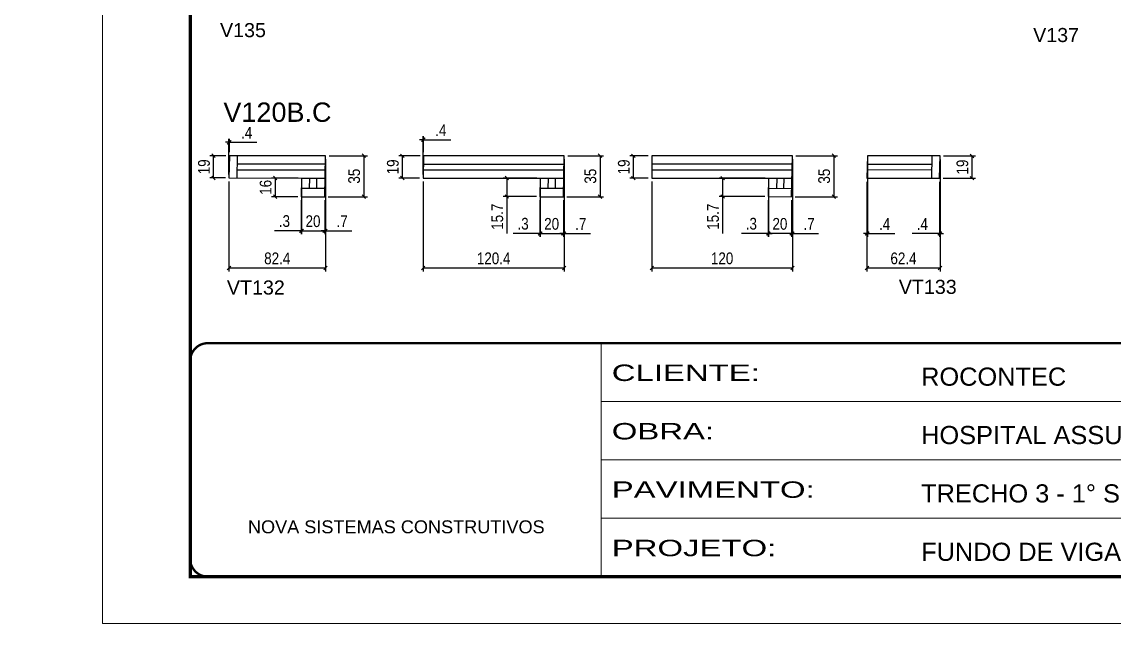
# Model space of a CAD drawing. Extents: x 2815 to 9069, y 548 to 5044.
# Drawn here: x 7515 to 8447, y 2827 to 3358 of the extents above; entities that cross this region are included whole.
import ezdxf

# ---------------------------------------------------------------- set-up
doc = ezdxf.new("R2010")
doc.units = 0
doc.linetypes.add('CONTINUO', pattern=[0])
doc.linetypes.add('DASHED', pattern=[0.75, 0.5, -0.25])
for name, color, linetype in [('5', 5, 'Continuous'), ('Cotas', 1, 'Continuous'), ('NOMENCLATURA', 7, 'Continuous'), ('Painéis', 200, 'Continuous'), ('SARR_2.2x7', 40, 'Continuous')]:
    doc.layers.add(name, color=color, linetype=linetype)
for name, color, linetype, lineweight in [('Escoras', 2, 'Continuous', 25), ('Folhas', 255, 'Continuous', 9), ('SARRAFO DE PRESSAO', 251, 'DASHED', 9)]:
    doc.layers.add(name, color=color, linetype=linetype, lineweight=lineweight)
doc.styles.add('ARIAL', font='arial.ttf')
doc.styles.add('COTA TECNICA-50', font='techl___.ttf', dxfattribs={"height": 10})
doc.styles.get("Standard").update_dxf_attribs({"font": 'arial.ttf'})
doc.styles.add('Tecnologia', font='')
doc.styles.get('Tecnologia').set_extended_font_data('Forgotten Futurist')
doc.dimstyles.new('COTA PAINEL-50', dxfattribs={"dimtxt": 10, "dimasz": 3, "dimexe": 3, "dimexo": 3, "dimgap": 3, "dimtad": 1, "dimdec": 1, "dimzin": 12, "dimdsep": 46, "dimtxsty": 'COTA TECNICA-50', "dimblk1": 'OBLIQUE', "dimblk2": 'OBLIQUE', "dimsah": 1, "dimcen": 0.9, "dimclrd": 4, "dimclre": 4, "dimclrt": 240, "dimadec": 1, "dimazin": 3, "dimtfac": 1, "dimtdec": 1, "dimtmove": 0, "dimatfit": 3, "dimfxl": 1, "dimtolj": 1, "dimtzin": 12, "dimarcsym": 0})

# ---------------------------------------------------------------- blocks, each defined once
blk = doc.blocks.new('9999999999')
at = {"color": 30, "linetype": 'CONTINUO'}
for p, q in [((98564.56, 34230.21), (98564.56, 34429.45)), ((98564.56, 34379.64), (99583.98, 34379.64)), ((98564.56, 34329.83), (99487.98, 34329.83)), ((98564.56, 34280.02), (99487.98, 34280.02))]:
    blk.add_line(p, q, dxfattribs=at)
at = {"color": 30, "linetype": 'CONTINUO', "const_width": 2}
blk.add_lwpolyline([(99583.98, 34230.21), (99583.98, 34414.45, 0.414214), (99568.98, 34429.45), (98228.98, 34429.45, 0.414214), (98213.98, 34414.45), (98213.98, 34245.21, 0.414214), (98228.98, 34230.21), (99583.98, 34230.21)], format="xyb", dxfattribs=at)
at = {"layer": 'Folhas'}
blk.add_lwpolyline([(98138.98, 34190.21), (99623.98, 34190.21), (99623.98, 35240.21), (98138.98, 35240.21)], close=True, dxfattribs=at)
at = {"layer": 'Folhas', "color": 30, "const_width": 3}
blk.add_lwpolyline([(98213.98, 34230.21), (99583.98, 34230.21), (99583.98, 35200.21), (98213.98, 35200.21)], close=True, dxfattribs=at)
at = {"color": 7, "linetype": 'Continuous', "ltscale": 5, "style": 'ARIAL'}
for s, height, p in [('ROCONTEC', 15.483, (98837.68, 34393.13)), ('HOSPITAL ASSUNÇÃO', 15.4829, (98837.68, 34343.32)), ('TRECHO 3 - 1° SUBSOLO', 15.4829, (98837.68, 34293.51)), ('NOVA SISTEMAS CONSTRUTIVOS', 11.0592, (98263.19, 34267.21)), ('FUNDO DE VIGA', 15.4829, (98837.68, 34243.7))]:
    blk.add_text(s, height=height, dxfattribs=at).set_placement(p)
at = {"layer": 'Folhas', "color": 7, "style": 'Tecnologia', "width": 1.5}
for s, p in [('CLIENTE:', (98573.65, 34397.17)), ('OBRA:', (98573.65, 34347.31)), ('PAVIMENTO:', (98573.65, 34297.5)), ('PROJETO:', (98573.65, 34247.69))]:
    blk.add_text(s, height=14, dxfattribs=at).set_placement(p)
blk = doc.blocks.new('_Oblique')
at = {"color": 0, "linetype": 'ByBlock', "lineweight": -2}
blk.add_line((-0.5, -0.5), (0.5, 0.5), dxfattribs=at)
blk = doc.blocks.new('*D388')
at = {"layer": 'Cotas', "color": 4, "linetype": 'ByBlock', "lineweight": -2, "transparency": 16777216}
for p, q in [((7689.38, 3244.12), (7675.8, 3244.12)), ((7678.8, 3225.11), (7678.8, 3244.12)), ((7689.01, 3225.11), (7675.8, 3225.11))]:
    blk.add_line(p, q, dxfattribs=at)
at = {"layer": 'Defpoints', "color": 0, "linetype": 'ByBlock', "transparency": 16777216}
for p in [(7678.8, 3244.12), (7692.38, 3244.12), (7692.01, 3225.11)]:
    blk.add_point(p, dxfattribs=at)
at = {"layer": 'Cotas', "color": 4, "linetype": 'ByBlock', "lineweight": -2, "transparency": 16777216, "xscale": 3, "yscale": 3, "zscale": 3}
for p, rotation in [((7678.8, 3244.12), 90), ((7678.8, 3225.11), 270)]:
    blk.add_blockref('_Oblique', p, dxfattribs=dict(at, rotation=rotation))
at = {"layer": 'Cotas', "color": 240, "linetype": 'ByBlock', "transparency": 16777216, "insert": (7670.71, 3234.62), "char_height": 10, "attachment_point": 5, "rotation": 90, "style": 'COTA TECNICA-50'}
blk.add_mtext('\\A1;19', dxfattribs=at)
blk = doc.blocks.new('*D389')
at = {"layer": 'Cotas', "color": 4, "linetype": 'ByBlock', "lineweight": -2, "transparency": 16777216}
for p, q in [((7777.4, 3244.12), (7810.1, 3244.12)), ((7807.1, 3244.12), (7807.1, 3209.12)), ((7776.73, 3209.12), (7810.1, 3209.12))]:
    blk.add_line(p, q, dxfattribs=at)
at = {"layer": 'Defpoints', "color": 0, "linetype": 'ByBlock', "transparency": 16777216}
for p in [(7774.4, 3244.12), (7773.73, 3209.12), (7807.1, 3209.12)]:
    blk.add_point(p, dxfattribs=at)
at = {"layer": 'Cotas', "color": 4, "linetype": 'ByBlock', "lineweight": -2, "transparency": 16777216, "xscale": 3, "yscale": 3, "zscale": 3}
for p, rotation in [((7807.1, 3244.12), 90), ((7807.1, 3209.12), 270)]:
    blk.add_blockref('_Oblique', p, dxfattribs=dict(at, rotation=rotation))
at = {"layer": 'Cotas', "color": 240, "linetype": 'ByBlock', "transparency": 16777216, "insert": (7798.88, 3226.62), "char_height": 10, "attachment_point": 5, "rotation": 90, "style": 'COTA TECNICA-50'}
blk.add_mtext('\\A1;35', dxfattribs=at)
blk = doc.blocks.new('*D122')
at = {"layer": 'Cotas', "color": 4, "linetype": 'ByBlock', "lineweight": -2, "transparency": 16777216}
for p, q in [((7774.4, 3241.12), (7774.4, 3145.35)), ((7692.01, 3222.11), (7692.01, 3145.35)), ((7692.01, 3148.35), (7774.4, 3148.35))]:
    blk.add_line(p, q, dxfattribs=at)
at = {"layer": 'Defpoints', "color": 0, "linetype": 'ByBlock', "transparency": 16777216}
for p in [(7774.4, 3244.12), (7692.01, 3225.11), (7774.4, 3148.35)]:
    blk.add_point(p, dxfattribs=at)
at = {"layer": 'Cotas', "color": 4, "linetype": 'ByBlock', "lineweight": -2, "transparency": 16777216, "xscale": 3, "yscale": 3, "zscale": 3, "rotation": 180}
blk.add_blockref('_Oblique', (7692.01, 3148.35), dxfattribs=at)
at = {"layer": 'Cotas', "color": 4, "linetype": 'ByBlock', "lineweight": -2, "transparency": 16777216, "xscale": 3, "yscale": 3, "zscale": 3}
blk.add_blockref('_Oblique', (7774.4, 3148.35), dxfattribs=at)
at = {"layer": 'Cotas', "color": 240, "linetype": 'ByBlock', "transparency": 16777216, "insert": (7733.21, 3156.44), "char_height": 10, "attachment_point": 5, "style": 'COTA TECNICA-50'}
blk.add_mtext('\\A1;82.4', dxfattribs=at)
blk = doc.blocks.new('*D390')
at = {"layer": 'Cotas', "color": 4, "linetype": 'ByBlock', "lineweight": -2, "transparency": 16777216}
for p, q in [((7751.03, 3225.07), (7728.43, 3225.07)), ((7731.43, 3225.07), (7731.43, 3209.12)), ((7750.72, 3209.12), (7728.43, 3209.12))]:
    blk.add_line(p, q, dxfattribs=at)
at = {"layer": 'Defpoints', "color": 0, "linetype": 'ByBlock', "transparency": 16777216}
for p in [(7754.03, 3225.07), (7731.43, 3209.12), (7753.72, 3209.12)]:
    blk.add_point(p, dxfattribs=at)
at = {"layer": 'Cotas', "color": 4, "linetype": 'ByBlock', "lineweight": -2, "transparency": 16777216, "xscale": 3, "yscale": 3, "zscale": 3}
for p, rotation in [((7731.43, 3225.07), 90), ((7731.43, 3209.12), 270)]:
    blk.add_blockref('_Oblique', p, dxfattribs=dict(at, rotation=rotation))
at = {"layer": 'Cotas', "color": 240, "linetype": 'ByBlock', "transparency": 16777216, "insert": (7723.33, 3217.1), "char_height": 10, "attachment_point": 5, "rotation": 90, "style": 'COTA TECNICA-50'}
blk.add_mtext('\\A1;16', dxfattribs=at)
blk = doc.blocks.new('*D391')
at = {"layer": 'Cotas', "color": 4, "linetype": 'ByBlock', "lineweight": -2, "transparency": 16777216}
for p, q in [((7753.72, 3206.12), (7753.72, 3177.06)), ((7773.73, 3206.12), (7773.73, 3177.06)), ((7753.72, 3180.06), (7773.73, 3180.06))]:
    blk.add_line(p, q, dxfattribs=at)
at = {"layer": 'Defpoints', "color": 0, "linetype": 'ByBlock', "transparency": 16777216}
for p in [(7753.72, 3209.12), (7773.73, 3209.12), (7773.73, 3180.06)]:
    blk.add_point(p, dxfattribs=at)
at = {"layer": 'Cotas', "color": 4, "linetype": 'ByBlock', "lineweight": -2, "transparency": 16777216, "xscale": 3, "yscale": 3, "zscale": 3, "rotation": 180}
blk.add_blockref('_Oblique', (7753.72, 3180.06), dxfattribs=at)
at = {"layer": 'Cotas', "color": 4, "linetype": 'ByBlock', "lineweight": -2, "transparency": 16777216, "xscale": 3, "yscale": 3, "zscale": 3}
blk.add_blockref('_Oblique', (7773.73, 3180.06), dxfattribs=at)
at = {"layer": 'Cotas', "color": 240, "linetype": 'ByBlock', "transparency": 16777216, "insert": (7763.73, 3188.16), "char_height": 10, "attachment_point": 5, "style": 'COTA TECNICA-50'}
blk.add_mtext('\\A1;20', dxfattribs=at)
blk = doc.blocks.new('*D123')
at = {"layer": 'Cotas', "color": 4, "linetype": 'ByBlock', "lineweight": -2, "transparency": 16777216}
for p, q in [((7774.4, 3241.12), (7774.4, 3177.06)), ((7773.73, 3206.12), (7773.73, 3177.06)), ((7773.73, 3180.06), (7770.73, 3180.06)), ((7773.73, 3180.06), (7774.4, 3180.06)), ((7774.4, 3180.06), (7796.75, 3180.06))]:
    blk.add_line(p, q, dxfattribs=at)
at = {"layer": 'Defpoints', "color": 0, "linetype": 'ByBlock', "transparency": 16777216}
for p in [(7774.4, 3244.12), (7773.73, 3209.12), (7774.4, 3180.06)]:
    blk.add_point(p, dxfattribs=at)
at = {"layer": 'Cotas', "color": 4, "linetype": 'ByBlock', "lineweight": -2, "transparency": 16777216, "xscale": 3, "yscale": 3, "zscale": 3}
blk.add_blockref('_Oblique', (7773.73, 3180.06), dxfattribs=at)
at = {"layer": 'Cotas', "color": 4, "linetype": 'ByBlock', "lineweight": -2, "transparency": 16777216, "xscale": 3, "yscale": 3, "zscale": 3, "rotation": 180}
blk.add_blockref('_Oblique', (7774.4, 3180.06), dxfattribs=at)
at = {"layer": 'Cotas', "color": 240, "linetype": 'ByBlock', "transparency": 16777216, "insert": (7788.58, 3188.13), "char_height": 10, "attachment_point": 5, "style": 'COTA TECNICA-50'}
blk.add_mtext('\\A1;.7', dxfattribs=at)
blk = doc.blocks.new('*D392')
at = {"layer": 'Cotas', "color": 4, "linetype": 'ByBlock', "lineweight": -2, "transparency": 16777216}
for p, q in [((7754.03, 3222.07), (7754.03, 3177.06)), ((7753.72, 3206.12), (7753.72, 3177.06)), ((7753.72, 3180.06), (7730.92, 3180.06)), ((7754.03, 3180.06), (7753.72, 3180.06)), ((7754.03, 3180.06), (7757.03, 3180.06))]:
    blk.add_line(p, q, dxfattribs=at)
at = {"layer": 'Defpoints', "color": 0, "linetype": 'ByBlock', "transparency": 16777216}
for p in [(7754.03, 3225.07), (7753.72, 3209.12), (7754.03, 3180.06)]:
    blk.add_point(p, dxfattribs=at)
at = {"layer": 'Cotas', "color": 4, "linetype": 'ByBlock', "lineweight": -2, "transparency": 16777216, "xscale": 3, "yscale": 3, "zscale": 3}
blk.add_blockref('_Oblique', (7753.72, 3180.06), dxfattribs=at)
at = {"layer": 'Cotas', "color": 4, "linetype": 'ByBlock', "lineweight": -2, "transparency": 16777216, "xscale": 3, "yscale": 3, "zscale": 3, "rotation": 180}
blk.add_blockref('_Oblique', (7754.03, 3180.06), dxfattribs=at)
at = {"layer": 'Cotas', "color": 240, "linetype": 'ByBlock', "transparency": 16777216, "insert": (7739.32, 3188.28), "char_height": 10, "attachment_point": 5, "style": 'COTA TECNICA-50'}
blk.add_mtext('\\A1;.3', dxfattribs=at)
blk = doc.blocks.new('*D124')
at = {"layer": 'Cotas', "color": 4, "linetype": 'ByBlock', "lineweight": -2, "transparency": 16777216}
for p, q in [((7692.01, 3255.58), (7689.01, 3255.58)), ((7692.01, 3228.11), (7692.01, 3258.58)), ((7692.01, 3255.58), (7692.38, 3255.58)), ((7692.38, 3247.12), (7692.38, 3258.58)), ((7692.38, 3255.58), (7715.78, 3255.58))]:
    blk.add_line(p, q, dxfattribs=at)
at = {"layer": 'Defpoints', "color": 0, "linetype": 'ByBlock', "transparency": 16777216}
for p in [(7692.38, 3255.58), (7692.38, 3244.12), (7692.01, 3225.11)]:
    blk.add_point(p, dxfattribs=at)
at = {"layer": 'Cotas', "color": 4, "linetype": 'ByBlock', "lineweight": -2, "transparency": 16777216, "xscale": 3, "yscale": 3, "zscale": 3}
blk.add_blockref('_Oblique', (7692.01, 3255.58), dxfattribs=at)
at = {"layer": 'Cotas', "color": 4, "linetype": 'ByBlock', "lineweight": -2, "transparency": 16777216, "xscale": 3, "yscale": 3, "zscale": 3, "rotation": 180}
blk.add_blockref('_Oblique', (7692.38, 3255.58), dxfattribs=at)
at = {"layer": 'Cotas', "color": 240, "linetype": 'ByBlock', "transparency": 16777216, "insert": (7707.08, 3263.65), "char_height": 10, "attachment_point": 5, "style": 'COTA TECNICA-50'}
blk.add_mtext('\\A1;.4', dxfattribs=at)
blk = doc.blocks.new('*D393')
at = {"layer": 'Cotas', "color": 4, "linetype": 'ByBlock', "lineweight": -2, "transparency": 16777216}
for p, q in [((7855.05, 3244.02), (7837, 3244.02)), ((7840, 3225.06), (7840, 3244.02)), ((7854.68, 3225.06), (7837, 3225.06))]:
    blk.add_line(p, q, dxfattribs=at)
at = {"layer": 'Defpoints', "color": 0, "linetype": 'ByBlock', "transparency": 16777216}
for p in [(7840, 3244.02), (7858.05, 3244.02), (7857.68, 3225.06)]:
    blk.add_point(p, dxfattribs=at)
at = {"layer": 'Cotas', "color": 4, "linetype": 'ByBlock', "lineweight": -2, "transparency": 16777216, "xscale": 3, "yscale": 3, "zscale": 3}
for p, rotation in [((7840, 3244.02), 90), ((7840, 3225.06), 270)]:
    blk.add_blockref('_Oblique', p, dxfattribs=dict(at, rotation=rotation))
at = {"layer": 'Cotas', "color": 240, "linetype": 'ByBlock', "transparency": 16777216, "insert": (7831.91, 3234.54), "char_height": 10, "attachment_point": 5, "rotation": 90, "style": 'COTA TECNICA-50'}
blk.add_mtext('\\A1;19', dxfattribs=at)
blk = doc.blocks.new('*D394')
at = {"layer": 'Cotas', "color": 4, "linetype": 'ByBlock', "lineweight": -2, "transparency": 16777216}
for p, q in [((7981.07, 3244.12), (8011.7, 3244.12)), ((8008.7, 3244.12), (8008.7, 3209.12)), ((7980.39, 3209.12), (8011.7, 3209.12))]:
    blk.add_line(p, q, dxfattribs=at)
at = {"layer": 'Defpoints', "color": 0, "linetype": 'ByBlock', "transparency": 16777216}
for p in [(7978.07, 3244.12), (7977.39, 3209.12), (8008.7, 3209.12)]:
    blk.add_point(p, dxfattribs=at)
at = {"layer": 'Cotas', "color": 4, "linetype": 'ByBlock', "lineweight": -2, "transparency": 16777216, "xscale": 3, "yscale": 3, "zscale": 3}
for p, rotation in [((8008.7, 3244.12), 90), ((8008.7, 3209.12), 270)]:
    blk.add_blockref('_Oblique', p, dxfattribs=dict(at, rotation=rotation))
at = {"layer": 'Cotas', "color": 240, "linetype": 'ByBlock', "transparency": 16777216, "insert": (8000.48, 3226.62), "char_height": 10, "attachment_point": 5, "rotation": 90, "style": 'COTA TECNICA-50'}
blk.add_mtext('\\A1;35', dxfattribs=at)
blk = doc.blocks.new('*D125')
at = {"layer": 'Cotas', "color": 4, "linetype": 'ByBlock', "lineweight": -2, "transparency": 16777216}
for p, q in [((7978.07, 3241.12), (7978.07, 3145.35)), ((7857.68, 3222.06), (7857.68, 3145.35)), ((7857.68, 3148.35), (7978.07, 3148.35))]:
    blk.add_line(p, q, dxfattribs=at)
at = {"layer": 'Defpoints', "color": 0, "linetype": 'ByBlock', "transparency": 16777216}
for p in [(7978.07, 3244.12), (7857.68, 3225.06), (7978.07, 3148.35)]:
    blk.add_point(p, dxfattribs=at)
at = {"layer": 'Cotas', "color": 4, "linetype": 'ByBlock', "lineweight": -2, "transparency": 16777216, "xscale": 3, "yscale": 3, "zscale": 3, "rotation": 180}
blk.add_blockref('_Oblique', (7857.68, 3148.35), dxfattribs=at)
at = {"layer": 'Cotas', "color": 4, "linetype": 'ByBlock', "lineweight": -2, "transparency": 16777216, "xscale": 3, "yscale": 3, "zscale": 3}
blk.add_blockref('_Oblique', (7978.07, 3148.35), dxfattribs=at)
at = {"layer": 'Cotas', "color": 240, "linetype": 'ByBlock', "transparency": 16777216, "insert": (7917.88, 3156.45), "char_height": 10, "attachment_point": 5, "style": 'COTA TECNICA-50'}
blk.add_mtext('\\A1;120.4', dxfattribs=at)
blk = doc.blocks.new('*D395')
at = {"layer": 'Cotas', "color": 4, "linetype": 'ByBlock', "lineweight": -2, "transparency": 16777216}
for p, q in [((7954.7, 3225), (7926.14, 3225)), ((7929.14, 3225), (7929.14, 3209.26)), ((7954.4, 3209.26), (7926.14, 3209.26)), ((7929.14, 3209.26), (7929.14, 3177.78))]:
    blk.add_line(p, q, dxfattribs=at)
at = {"layer": 'Defpoints', "color": 0, "linetype": 'ByBlock', "transparency": 16777216}
for p in [(7957.7, 3225), (7929.14, 3209.26), (7957.4, 3209.26)]:
    blk.add_point(p, dxfattribs=at)
at = {"layer": 'Cotas', "color": 4, "linetype": 'ByBlock', "lineweight": -2, "transparency": 16777216, "xscale": 3, "yscale": 3, "zscale": 3}
for p, rotation in [((7929.14, 3225), 90), ((7929.14, 3209.26), 270)]:
    blk.add_blockref('_Oblique', p, dxfattribs=dict(at, rotation=rotation))
at = {"layer": 'Cotas', "color": 240, "linetype": 'ByBlock', "transparency": 16777216, "insert": (7921.03, 3192.02), "char_height": 10, "attachment_point": 5, "rotation": 90, "style": 'COTA TECNICA-50'}
blk.add_mtext('\\A1;15.7', dxfattribs=at)
blk = doc.blocks.new('*D396')
at = {"layer": 'Cotas', "color": 4, "linetype": 'ByBlock', "lineweight": -2, "transparency": 16777216}
for p, q in [((7978.07, 3241.12), (7978.07, 3174.78)), ((7977.39, 3206.12), (7977.39, 3174.78)), ((7977.39, 3177.78), (7974.39, 3177.78)), ((7977.39, 3177.78), (7978.07, 3177.78)), ((7978.07, 3177.78), (8000.42, 3177.78))]:
    blk.add_line(p, q, dxfattribs=at)
at = {"layer": 'Defpoints', "color": 0, "linetype": 'ByBlock', "transparency": 16777216}
for p in [(7978.07, 3244.12), (7977.39, 3209.12), (7978.07, 3177.78)]:
    blk.add_point(p, dxfattribs=at)
at = {"layer": 'Cotas', "color": 4, "linetype": 'ByBlock', "lineweight": -2, "transparency": 16777216, "xscale": 3, "yscale": 3, "zscale": 3}
blk.add_blockref('_Oblique', (7977.39, 3177.78), dxfattribs=at)
at = {"layer": 'Cotas', "color": 4, "linetype": 'ByBlock', "lineweight": -2, "transparency": 16777216, "xscale": 3, "yscale": 3, "zscale": 3, "rotation": 180}
blk.add_blockref('_Oblique', (7978.07, 3177.78), dxfattribs=at)
at = {"layer": 'Cotas', "color": 240, "linetype": 'ByBlock', "transparency": 16777216, "insert": (7992.25, 3185.85), "char_height": 10, "attachment_point": 5, "style": 'COTA TECNICA-50'}
blk.add_mtext('\\A1;.7', dxfattribs=at)
blk = doc.blocks.new('*D397')
at = {"layer": 'Cotas', "color": 4, "linetype": 'ByBlock', "lineweight": -2, "transparency": 16777216}
for p, q in [((7957.39, 3206.12), (7957.39, 3174.78)), ((7977.39, 3206.12), (7977.39, 3174.78)), ((7957.39, 3177.78), (7977.39, 3177.78))]:
    blk.add_line(p, q, dxfattribs=at)
at = {"layer": 'Defpoints', "color": 0, "linetype": 'ByBlock', "transparency": 16777216}
for p in [(7957.39, 3209.12), (7977.39, 3209.12), (7977.39, 3177.78)]:
    blk.add_point(p, dxfattribs=at)
at = {"layer": 'Cotas', "color": 4, "linetype": 'ByBlock', "lineweight": -2, "transparency": 16777216, "xscale": 3, "yscale": 3, "zscale": 3, "rotation": 180}
blk.add_blockref('_Oblique', (7957.39, 3177.78), dxfattribs=at)
at = {"layer": 'Cotas', "color": 4, "linetype": 'ByBlock', "lineweight": -2, "transparency": 16777216, "xscale": 3, "yscale": 3, "zscale": 3}
blk.add_blockref('_Oblique', (7977.39, 3177.78), dxfattribs=at)
at = {"layer": 'Cotas', "color": 240, "linetype": 'ByBlock', "transparency": 16777216, "insert": (7967.39, 3185.88), "char_height": 10, "attachment_point": 5, "style": 'COTA TECNICA-50'}
blk.add_mtext('\\A1;20', dxfattribs=at)
blk = doc.blocks.new('*D398')
at = {"layer": 'Cotas', "color": 4, "linetype": 'ByBlock', "lineweight": -2, "transparency": 16777216}
for p, q in [((7957.7, 3221.99), (7957.7, 3174.78)), ((7957.39, 3206.12), (7957.39, 3174.78)), ((7957.39, 3177.78), (7934.59, 3177.78)), ((7957.7, 3177.78), (7957.39, 3177.78)), ((7957.7, 3177.78), (7960.7, 3177.78))]:
    blk.add_line(p, q, dxfattribs=at)
at = {"layer": 'Defpoints', "color": 0, "linetype": 'ByBlock', "transparency": 16777216}
for p in [(7957.7, 3224.99), (7957.39, 3209.12), (7957.39, 3177.78)]:
    blk.add_point(p, dxfattribs=at)
at = {"layer": 'Cotas', "color": 4, "linetype": 'ByBlock', "lineweight": -2, "transparency": 16777216, "xscale": 3, "yscale": 3, "zscale": 3}
blk.add_blockref('_Oblique', (7957.39, 3177.78), dxfattribs=at)
at = {"layer": 'Cotas', "color": 4, "linetype": 'ByBlock', "lineweight": -2, "transparency": 16777216, "xscale": 3, "yscale": 3, "zscale": 3, "rotation": 180}
blk.add_blockref('_Oblique', (7957.7, 3177.78), dxfattribs=at)
at = {"layer": 'Cotas', "color": 240, "linetype": 'ByBlock', "transparency": 16777216, "insert": (7942.99, 3186), "char_height": 10, "attachment_point": 5, "style": 'COTA TECNICA-50'}
blk.add_mtext('\\A1;.3', dxfattribs=at)
blk = doc.blocks.new('*D126')
at = {"layer": 'Cotas', "color": 4, "linetype": 'ByBlock', "lineweight": -2, "transparency": 16777216}
for p, q in [((7857.68, 3257.71), (7854.68, 3257.71)), ((7857.68, 3228.06), (7857.68, 3260.71)), ((7857.68, 3257.71), (7858.05, 3257.71)), ((7858.05, 3247.02), (7858.05, 3260.71)), ((7858.05, 3257.71), (7881.45, 3257.71))]:
    blk.add_line(p, q, dxfattribs=at)
at = {"layer": 'Defpoints', "color": 0, "linetype": 'ByBlock', "transparency": 16777216}
for p in [(7858.05, 3257.71), (7858.05, 3244.02), (7857.68, 3225.06)]:
    blk.add_point(p, dxfattribs=at)
at = {"layer": 'Cotas', "color": 4, "linetype": 'ByBlock', "lineweight": -2, "transparency": 16777216, "xscale": 3, "yscale": 3, "zscale": 3}
blk.add_blockref('_Oblique', (7857.68, 3257.71), dxfattribs=at)
at = {"layer": 'Cotas', "color": 4, "linetype": 'ByBlock', "lineweight": -2, "transparency": 16777216, "xscale": 3, "yscale": 3, "zscale": 3, "rotation": 180}
blk.add_blockref('_Oblique', (7858.05, 3257.71), dxfattribs=at)
at = {"layer": 'Cotas', "color": 240, "linetype": 'ByBlock', "transparency": 16777216, "insert": (7872.75, 3265.78), "char_height": 10, "attachment_point": 5, "style": 'COTA TECNICA-50'}
blk.add_mtext('\\A1;.4', dxfattribs=at)
blk = doc.blocks.new('*D399')
at = {"layer": 'Cotas', "color": 4, "linetype": 'ByBlock', "lineweight": -2, "transparency": 16777216}
for p, q in [((8049.83, 3244.02), (8034.12, 3244.02)), ((8037.12, 3224.99), (8037.12, 3244.02)), ((8049.82, 3224.99), (8034.12, 3224.99))]:
    blk.add_line(p, q, dxfattribs=at)
at = {"layer": 'Defpoints', "color": 0, "linetype": 'ByBlock', "transparency": 16777216}
for p in [(8037.12, 3244.02), (8052.83, 3244.02), (8052.82, 3224.99)]:
    blk.add_point(p, dxfattribs=at)
at = {"layer": 'Cotas', "color": 4, "linetype": 'ByBlock', "lineweight": -2, "transparency": 16777216, "xscale": 3, "yscale": 3, "zscale": 3}
for p, rotation in [((8037.12, 3244.02), 90), ((8037.12, 3224.99), 270)]:
    blk.add_blockref('_Oblique', p, dxfattribs=dict(at, rotation=rotation))
at = {"layer": 'Cotas', "color": 240, "linetype": 'ByBlock', "transparency": 16777216, "insert": (8029.03, 3234.5), "char_height": 10, "attachment_point": 5, "rotation": 90, "style": 'COTA TECNICA-50'}
blk.add_mtext('\\A1;19', dxfattribs=at)
blk = doc.blocks.new('*D400')
at = {"layer": 'Cotas', "color": 4, "linetype": 'ByBlock', "lineweight": -2, "transparency": 16777216}
for p, q in [((8175.86, 3244.12), (8211.2, 3244.12)), ((8208.2, 3244.12), (8208.2, 3209.12)), ((8175.18, 3209.12), (8211.2, 3209.12))]:
    blk.add_line(p, q, dxfattribs=at)
at = {"layer": 'Defpoints', "color": 0, "linetype": 'ByBlock', "transparency": 16777216}
for p in [(8172.86, 3244.12), (8172.18, 3209.12), (8208.2, 3209.12)]:
    blk.add_point(p, dxfattribs=at)
at = {"layer": 'Cotas', "color": 4, "linetype": 'ByBlock', "lineweight": -2, "transparency": 16777216, "xscale": 3, "yscale": 3, "zscale": 3}
for p, rotation in [((8208.2, 3244.12), 90), ((8208.2, 3209.12), 270)]:
    blk.add_blockref('_Oblique', p, dxfattribs=dict(at, rotation=rotation))
at = {"layer": 'Cotas', "color": 240, "linetype": 'ByBlock', "transparency": 16777216, "insert": (8199.98, 3226.62), "char_height": 10, "attachment_point": 5, "rotation": 90, "style": 'COTA TECNICA-50'}
blk.add_mtext('\\A1;35', dxfattribs=at)
blk = doc.blocks.new('*D127')
at = {"layer": 'Cotas', "color": 4, "linetype": 'ByBlock', "lineweight": -2, "transparency": 16777216}
for p, q in [((8172.86, 3241.12), (8172.86, 3145.35)), ((8052.82, 3221.99), (8052.82, 3145.35)), ((8052.82, 3148.35), (8172.86, 3148.35))]:
    blk.add_line(p, q, dxfattribs=at)
at = {"layer": 'Defpoints', "color": 0, "linetype": 'ByBlock', "transparency": 16777216}
for p in [(8172.86, 3244.12), (8052.82, 3224.99), (8172.86, 3148.35)]:
    blk.add_point(p, dxfattribs=at)
at = {"layer": 'Cotas', "color": 4, "linetype": 'ByBlock', "lineweight": -2, "transparency": 16777216, "xscale": 3, "yscale": 3, "zscale": 3, "rotation": 180}
blk.add_blockref('_Oblique', (8052.82, 3148.35), dxfattribs=at)
at = {"layer": 'Cotas', "color": 4, "linetype": 'ByBlock', "lineweight": -2, "transparency": 16777216, "xscale": 3, "yscale": 3, "zscale": 3}
blk.add_blockref('_Oblique', (8172.86, 3148.35), dxfattribs=at)
at = {"layer": 'Cotas', "color": 240, "linetype": 'ByBlock', "transparency": 16777216, "insert": (8112.84, 3156.45), "char_height": 10, "attachment_point": 5, "style": 'COTA TECNICA-50'}
blk.add_mtext('\\A1;120', dxfattribs=at)
blk = doc.blocks.new('*D401')
at = {"layer": 'Cotas', "color": 4, "linetype": 'ByBlock', "lineweight": -2, "transparency": 16777216}
for p, q in [((8152.18, 3206.26), (8152.18, 3174.78)), ((8172.18, 3206.12), (8172.18, 3174.78)), ((8172.18, 3177.78), (8152.18, 3177.78))]:
    blk.add_line(p, q, dxfattribs=at)
at = {"layer": 'Defpoints', "color": 0, "linetype": 'ByBlock', "transparency": 16777216}
for p in [(8152.18, 3209.26), (8172.18, 3209.12), (8152.18, 3177.78)]:
    blk.add_point(p, dxfattribs=at)
at = {"layer": 'Cotas', "color": 4, "linetype": 'ByBlock', "lineweight": -2, "transparency": 16777216, "xscale": 3, "yscale": 3, "zscale": 3, "rotation": 180}
blk.add_blockref('_Oblique', (8152.18, 3177.78), dxfattribs=at)
at = {"layer": 'Cotas', "color": 4, "linetype": 'ByBlock', "lineweight": -2, "transparency": 16777216, "xscale": 3, "yscale": 3, "zscale": 3}
blk.add_blockref('_Oblique', (8172.18, 3177.78), dxfattribs=at)
at = {"layer": 'Cotas', "color": 240, "linetype": 'ByBlock', "transparency": 16777216, "insert": (8162.18, 3185.88), "char_height": 10, "attachment_point": 5, "style": 'COTA TECNICA-50'}
blk.add_mtext('\\A1;20', dxfattribs=at)
blk = doc.blocks.new('*D128')
at = {"layer": 'Cotas', "color": 4, "linetype": 'ByBlock', "lineweight": -2, "transparency": 16777216}
for p, q in [((8172.86, 3241.12), (8172.86, 3174.78)), ((8172.18, 3206.12), (8172.18, 3174.78)), ((8172.18, 3177.78), (8169.18, 3177.78)), ((8172.18, 3177.78), (8172.86, 3177.78)), ((8172.86, 3177.78), (8195.21, 3177.78))]:
    blk.add_line(p, q, dxfattribs=at)
at = {"layer": 'Defpoints', "color": 0, "linetype": 'ByBlock', "transparency": 16777216}
for p in [(8172.86, 3244.12), (8172.18, 3209.12), (8172.86, 3177.78)]:
    blk.add_point(p, dxfattribs=at)
at = {"layer": 'Cotas', "color": 4, "linetype": 'ByBlock', "lineweight": -2, "transparency": 16777216, "xscale": 3, "yscale": 3, "zscale": 3}
blk.add_blockref('_Oblique', (8172.18, 3177.78), dxfattribs=at)
at = {"layer": 'Cotas', "color": 4, "linetype": 'ByBlock', "lineweight": -2, "transparency": 16777216, "xscale": 3, "yscale": 3, "zscale": 3, "rotation": 180}
blk.add_blockref('_Oblique', (8172.86, 3177.78), dxfattribs=at)
at = {"layer": 'Cotas', "color": 240, "linetype": 'ByBlock', "transparency": 16777216, "insert": (8187.03, 3185.85), "char_height": 10, "attachment_point": 5, "style": 'COTA TECNICA-50'}
blk.add_mtext('\\A1;.7', dxfattribs=at)
blk = doc.blocks.new('*D402')
at = {"layer": 'Cotas', "color": 4, "linetype": 'ByBlock', "lineweight": -2, "transparency": 16777216}
for p, q in [((8152.48, 3221.92), (8152.48, 3174.78)), ((8152.18, 3206.26), (8152.18, 3174.78)), ((8152.18, 3177.78), (8129.38, 3177.78)), ((8152.48, 3177.78), (8152.18, 3177.78)), ((8152.48, 3177.78), (8155.48, 3177.78))]:
    blk.add_line(p, q, dxfattribs=at)
at = {"layer": 'Defpoints', "color": 0, "linetype": 'ByBlock', "transparency": 16777216}
for p in [(8152.48, 3224.92), (8152.18, 3209.26), (8152.18, 3177.78)]:
    blk.add_point(p, dxfattribs=at)
at = {"layer": 'Cotas', "color": 4, "linetype": 'ByBlock', "lineweight": -2, "transparency": 16777216, "xscale": 3, "yscale": 3, "zscale": 3}
blk.add_blockref('_Oblique', (8152.18, 3177.78), dxfattribs=at)
at = {"layer": 'Cotas', "color": 4, "linetype": 'ByBlock', "lineweight": -2, "transparency": 16777216, "xscale": 3, "yscale": 3, "zscale": 3, "rotation": 180}
blk.add_blockref('_Oblique', (8152.48, 3177.78), dxfattribs=at)
at = {"layer": 'Cotas', "color": 240, "linetype": 'ByBlock', "transparency": 16777216, "insert": (8137.78, 3186), "char_height": 10, "attachment_point": 5, "style": 'COTA TECNICA-50'}
blk.add_mtext('\\A1;.3', dxfattribs=at)
blk = doc.blocks.new('*D403')
at = {"layer": 'Cotas', "color": 4, "linetype": 'ByBlock', "lineweight": -2, "transparency": 16777216}
for p, q in [((8149.48, 3224.92), (8110.24, 3224.92)), ((8113.24, 3224.92), (8113.24, 3209.26)), ((8149.18, 3209.26), (8110.24, 3209.26)), ((8113.24, 3209.26), (8113.24, 3177.78))]:
    blk.add_line(p, q, dxfattribs=at)
at = {"layer": 'Defpoints', "color": 0, "linetype": 'ByBlock', "transparency": 16777216}
for p in [(8152.48, 3224.92), (8113.24, 3209.26), (8152.18, 3209.26)]:
    blk.add_point(p, dxfattribs=at)
at = {"layer": 'Cotas', "color": 4, "linetype": 'ByBlock', "lineweight": -2, "transparency": 16777216, "xscale": 3, "yscale": 3, "zscale": 3}
for p, rotation in [((8113.24, 3224.92), 90), ((8113.24, 3209.26), 270)]:
    blk.add_blockref('_Oblique', p, dxfattribs=dict(at, rotation=rotation))
at = {"layer": 'Cotas', "color": 240, "linetype": 'ByBlock', "transparency": 16777216, "insert": (8105.13, 3192.02), "char_height": 10, "attachment_point": 5, "rotation": 90, "style": 'COTA TECNICA-50'}
blk.add_mtext('\\A1;15.7', dxfattribs=at)
blk = doc.blocks.new('*D404')
at = {"layer": 'Cotas', "color": 4, "linetype": 'ByBlock', "lineweight": -2, "transparency": 16777216}
for p, q in [((8298.82, 3240.92), (8298.82, 3145.35)), ((8236.44, 3221.91), (8236.44, 3145.35)), ((8236.44, 3148.35), (8298.82, 3148.35))]:
    blk.add_line(p, q, dxfattribs=at)
at = {"layer": 'Defpoints', "color": 0, "linetype": 'ByBlock', "transparency": 16777216}
for p in [(8298.82, 3243.92), (8236.44, 3224.91), (8298.82, 3148.35)]:
    blk.add_point(p, dxfattribs=at)
at = {"layer": 'Cotas', "color": 4, "linetype": 'ByBlock', "lineweight": -2, "transparency": 16777216, "xscale": 3, "yscale": 3, "zscale": 3, "rotation": 180}
blk.add_blockref('_Oblique', (8236.44, 3148.35), dxfattribs=at)
at = {"layer": 'Cotas', "color": 4, "linetype": 'ByBlock', "lineweight": -2, "transparency": 16777216, "xscale": 3, "yscale": 3, "zscale": 3}
blk.add_blockref('_Oblique', (8298.82, 3148.35), dxfattribs=at)
at = {"layer": 'Cotas', "color": 240, "linetype": 'ByBlock', "transparency": 16777216, "insert": (8267.63, 3156.45), "char_height": 10, "attachment_point": 5, "style": 'COTA TECNICA-50'}
blk.add_mtext('\\A1;62.4', dxfattribs=at)
blk = doc.blocks.new('*D405')
at = {"layer": 'Cotas', "color": 4, "linetype": 'ByBlock', "lineweight": -2, "transparency": 16777216}
for p, q in [((8236.82, 3240.92), (8236.82, 3174.78)), ((8236.44, 3221.91), (8236.44, 3174.78)), ((8236.44, 3177.78), (8233.44, 3177.78)), ((8236.44, 3177.78), (8236.82, 3177.78)), ((8236.82, 3177.78), (8260.22, 3177.78))]:
    blk.add_line(p, q, dxfattribs=at)
at = {"layer": 'Defpoints', "color": 0, "linetype": 'ByBlock', "transparency": 16777216}
for p in [(8236.82, 3243.92), (8236.44, 3224.91), (8236.82, 3177.78)]:
    blk.add_point(p, dxfattribs=at)
at = {"layer": 'Cotas', "color": 4, "linetype": 'ByBlock', "lineweight": -2, "transparency": 16777216, "xscale": 3, "yscale": 3, "zscale": 3}
blk.add_blockref('_Oblique', (8236.44, 3177.78), dxfattribs=at)
at = {"layer": 'Cotas', "color": 4, "linetype": 'ByBlock', "lineweight": -2, "transparency": 16777216, "xscale": 3, "yscale": 3, "zscale": 3, "rotation": 180}
blk.add_blockref('_Oblique', (8236.82, 3177.78), dxfattribs=at)
at = {"layer": 'Cotas', "color": 240, "linetype": 'ByBlock', "transparency": 16777216, "insert": (8251.52, 3185.85), "char_height": 10, "attachment_point": 5, "style": 'COTA TECNICA-50'}
blk.add_mtext('\\A1;.4', dxfattribs=at)
blk = doc.blocks.new('*D406')
at = {"layer": 'Cotas', "color": 4, "linetype": 'ByBlock', "lineweight": -2, "transparency": 16777216}
for p, q in [((8298.82, 3240.92), (8298.82, 3174.78)), ((8298.45, 3221.87), (8298.45, 3174.78)), ((8298.45, 3177.78), (8275.04, 3177.78)), ((8298.82, 3177.78), (8298.45, 3177.78)), ((8298.82, 3177.78), (8301.82, 3177.78))]:
    blk.add_line(p, q, dxfattribs=at)
at = {"layer": 'Defpoints', "color": 0, "linetype": 'ByBlock', "transparency": 16777216}
for p in [(8298.82, 3243.92), (8298.45, 3224.87), (8298.45, 3177.78)]:
    blk.add_point(p, dxfattribs=at)
at = {"layer": 'Cotas', "color": 4, "linetype": 'ByBlock', "lineweight": -2, "transparency": 16777216, "xscale": 3, "yscale": 3, "zscale": 3}
blk.add_blockref('_Oblique', (8298.45, 3177.78), dxfattribs=at)
at = {"layer": 'Cotas', "color": 4, "linetype": 'ByBlock', "lineweight": -2, "transparency": 16777216, "xscale": 3, "yscale": 3, "zscale": 3, "rotation": 180}
blk.add_blockref('_Oblique', (8298.82, 3177.78), dxfattribs=at)
at = {"layer": 'Cotas', "color": 240, "linetype": 'ByBlock', "transparency": 16777216, "insert": (8283.74, 3185.85), "char_height": 10, "attachment_point": 5, "style": 'COTA TECNICA-50'}
blk.add_mtext('\\A1;.4', dxfattribs=at)
blk = doc.blocks.new('*D407')
at = {"layer": 'Cotas', "color": 4, "linetype": 'ByBlock', "lineweight": -2, "transparency": 16777216}
for p, q in [((8301.82, 3243.92), (8329.03, 3243.92)), ((8326.03, 3243.92), (8326.03, 3224.87)), ((8301.45, 3224.87), (8329.03, 3224.87))]:
    blk.add_line(p, q, dxfattribs=at)
at = {"layer": 'Defpoints', "color": 0, "linetype": 'ByBlock', "transparency": 16777216}
for p in [(8298.82, 3243.92), (8298.45, 3224.87), (8326.03, 3224.87)]:
    blk.add_point(p, dxfattribs=at)
at = {"layer": 'Cotas', "color": 4, "linetype": 'ByBlock', "lineweight": -2, "transparency": 16777216, "xscale": 3, "yscale": 3, "zscale": 3}
for p, rotation in [((8326.03, 3243.92), 90), ((8326.03, 3224.87), 270)]:
    blk.add_blockref('_Oblique', p, dxfattribs=dict(at, rotation=rotation))
at = {"layer": 'Cotas', "color": 240, "linetype": 'ByBlock', "transparency": 16777216, "insert": (8317.94, 3234.4), "char_height": 10, "attachment_point": 5, "rotation": 90, "style": 'COTA TECNICA-50'}
blk.add_mtext('\\A1;19', dxfattribs=at)
blk = doc.blocks.new('*D161')
at = {"layer": 'Defpoints', "color": 0, "linetype": 'ByBlock', "transparency": 16777216}
for p in [(7733.9, 3310.91), (7379.73, 2618.8)]:
    blk.add_point(p, dxfattribs=at)
at = {"layer": 'Escoras', "color": 4, "linetype": 'ByBlock', "lineweight": -2, "transparency": 16777216}
blk.add_line((7421.83, 2701.08), (7379.73, 2618.8), dxfattribs=at)
at = {"layer": 'Escoras', "color": 4, "linetype": 'ByBlock', "lineweight": -2, "transparency": 16777216, "xscale": 3, "yscale": 3, "zscale": 3, "rotation": 242.8997000150912}
blk.add_blockref('_Oblique', (7379.73, 2618.8), dxfattribs=at)
at = {"layer": 'Escoras', "color": 240, "linetype": 'ByBlock', "transparency": 16777216, "insert": (7403.23, 2682.53), "char_height": 10, "attachment_point": 5, "rotation": 62.8997, "style": 'COTA TECNICA-50'}
blk.add_mtext('\\A1;R777.5', dxfattribs=at)

msp = doc.modelspace()

# ---------------------------------------------------------------- linework, layer by layer
at = {"layer": 'Painéis', "linetype": 'Continuous'}
for points in [[(7774.4, 3244.12), (7692.38, 3244.12), (7692.01, 3225.11), (7754.03, 3225.07), (7753.72, 3209.12), (7773.73, 3209.12), (7774.4, 3244.12)], [(7977.39, 3209.12), (7978.07, 3244.12), (7858.05, 3244.02), (7857.68, 3225.06), (7957.7, 3225), (7957.4, 3209.26), (7957.39, 3209.12), (7977.39, 3209.12)], [(8172.18, 3209.12), (8172.86, 3244.12), (8052.83, 3244.02), (8052.82, 3224.99), (8152.48, 3224.92), (8152.18, 3209.26), (8172.18, 3209.12)], [(8236.82, 3243.92), (8236.44, 3224.91), (8298.45, 3224.87), (8298.82, 3243.92), (8236.82, 3243.92)]]:
    msp.add_lwpolyline(points, dxfattribs=at)
at = {"layer": 'SARR_2.2x7', "linetype": 'Continuous'}
for p, q in [((7699.01, 3225.12), (7699.38, 3244.1)), ((8291.82, 3243.92), (8291.45, 3224.88)), ((7699.24, 3237.1), (7774.27, 3237.1)), ((7857.91, 3237), (7977.94, 3237)), ((8052.83, 3237.12), (8172.72, 3237.12)), ((8236.68, 3236.92), (8291.68, 3236.92)), ((7699.15, 3232.1), (7774.17, 3232.1)), ((7857.82, 3232), (7977.84, 3232)), ((8052.83, 3231.99), (8172.62, 3231.99)), ((8291.58, 3231.88), (8236.58, 3231.91)), ((7773.86, 3216.12), (7753.86, 3216.12)), ((7754.03, 3225.07), (7774.03, 3225.07)), ((7760.86, 3216.12), (7761.03, 3225.07)), ((7766.86, 3216.12), (7767.03, 3225.07)), ((7977.53, 3216.12), (7957.53, 3216.12)), ((7957.7, 3225), (7977.7, 3225)), ((7964.53, 3216.12), (7964.7, 3225)), ((7970.53, 3216.12), (7970.7, 3225)), ((8152.32, 3216.26), (8172.32, 3216.12)), ((8152.48, 3224.92), (8172.49, 3224.91)), ((8159.48, 3224.92), (8159.31, 3216.21)), ((8165.49, 3224.92), (8165.32, 3216.17))]:
    msp.add_line(p, q, dxfattribs=at)

# ---------------------------------------------------------------- block references
at = {"layer": 'SARRAFO DE PRESSAO', "color": 6, "linetype": 'ByBlock'}
msp.add_blockref('9999999999', (-90554.99, -31345.27), dxfattribs=at)

# ---------------------------------------------------------------- texts
at = {"layer": '5', "linetype": 'Continuous'}
for s, p in [('V135', (7684.4, 3345.23)), ('V137', (8378.29, 3341.06)), ('VT132', (7690.26, 3125.65)), ('VT133', (8263.64, 3126.21))]:
    msp.add_text(s, height=12, rotation=359.99996, dxfattribs=at).set_placement(p)
at = {"layer": 'NOMENCLATURA', "linetype": 'Continuous'}
msp.add_text('V120B.C', height=16.5, dxfattribs=at).set_placement((7687.26, 3272.98))

# ---------------------------------------------------------------- dimensions: what is measured, and where the dimension line sits
at = {"layer": 'Cotas', "linetype": 'ByBlock'}
for base, p1, p2, picture, middle in [((7858.05, 3257.71), (7857.68, 3225.06), (7858.05, 3244.02), '*D126', (7872.75, 3265.78)), ((7692.38, 3255.58), (7692.01, 3225.11), (7692.38, 3244.12), '*D124', (7707.08, 3263.65)), ((7774.4, 3148.35), (7692.01, 3225.11), (7774.4, 3244.12), '*D122', (7733.21, 3156.44)), ((7774.4, 3180.06), (7773.73, 3209.12), (7774.4, 3244.12), '*D123', (7788.58, 3188.13)), ((7978.07, 3148.35), (7857.68, 3225.06), (7978.07, 3244.12), '*D125', (7917.88, 3156.45)), ((7978.07, 3177.78), (7977.39, 3209.12), (7978.07, 3244.12), '*D396', (7992.25, 3185.85)), ((8172.86, 3148.35), (8052.82, 3224.99), (8172.86, 3244.12), '*D127', (8112.84, 3156.45)), ((8172.86, 3177.78), (8172.18, 3209.12), (8172.86, 3244.12), '*D128', (8187.03, 3185.85)), ((8236.82, 3177.78), (8236.44, 3224.91), (8236.82, 3243.92), '*D405', (8251.52, 3185.85)), ((8298.82, 3148.35), (8236.44, 3224.91), (8298.82, 3243.92), '*D404', (8267.63, 3156.45)), ((8298.45, 3177.78), (8298.82, 3243.92), (8298.45, 3224.87), '*D406', (8283.74, 3185.85)), ((7957.39, 3177.78), (7957.7, 3224.99), (7957.39, 3209.12), '*D398', (7942.99, 3186)), ((8152.18, 3177.78), (8152.48, 3224.92), (8152.18, 3209.26), '*D402', (8137.78, 3186))]:
    dim = msp.add_linear_dim(base=base, p1=p1, p2=p2, dimstyle='COTA PAINEL-50', override={"dimarcsym": 1}, dxfattribs=at)
    dim.commit()
    dim.dimension.update_dxf_attribs({"geometry": picture, "text_midpoint": middle})
for base, p1, p2, picture, middle in [((7678.8, 3244.12), (7692.01, 3225.11), (7692.38, 3244.12), '*D388', (7670.71, 3234.62)), ((7807.1, 3209.12), (7774.4, 3244.12), (7773.73, 3209.12), '*D389', (7798.88, 3226.62)), ((7840, 3244.02), (7857.68, 3225.06), (7858.05, 3244.02), '*D393', (7831.91, 3234.54)), ((8008.7, 3209.12), (7978.07, 3244.12), (7977.39, 3209.12), '*D394', (8000.48, 3226.62)), ((8037.12, 3244.02), (8052.82, 3224.99), (8052.83, 3244.02), '*D399', (8029.03, 3234.5)), ((8208.2, 3209.12), (8172.86, 3244.12), (8172.18, 3209.12), '*D400', (8199.98, 3226.62)), ((8326.0272, 3224.8723), (8298.8154, 3243.918), (8298.4454, 3224.8723), '*D407', (8317.9395, 3234.3951)), ((8113.24, 3209.26), (8152.48, 3224.92), (8152.18, 3209.26), '*D403', (8105.13, 3192.02))]:
    dim = msp.add_linear_dim(base=base, p1=p1, p2=p2, angle=90, dimstyle='COTA PAINEL-50', override={"dimarcsym": 1}, dxfattribs=at)
    dim.commit()
    dim.dimension.update_dxf_attribs({"geometry": picture, "text_midpoint": middle})
for base, p1, p2, picture, middle in [((7731.4314, 3209.118), (7754.031, 3225.075), (7753.7242, 3209.118), '*D390', (7731.4314, 3217.0965)), ((7929.14, 3209.26), (7957.7, 3225), (7957.4, 3209.26), '*D395', (7929.14, 3192.02))]:
    dim = msp.add_linear_dim(base=base, p1=p1, p2=p2, angle=90, dimstyle='COTA PAINEL-50', override={"dimarcsym": 1}, dxfattribs=at)
    dim.commit()
    dim.dimension.update_dxf_attribs({"geometry": picture, "text_midpoint": middle, "dimtype": 160})
for base, p1, p2, picture, middle in [((7754.03, 3180.06), (7753.72, 3209.12), (7754.03, 3225.07), '*D392', (7739.32, 3180.06)), ((7773.73, 3180.06), (7753.72, 3209.12), (7773.73, 3209.12), '*D391', (7763.73, 3180.06)), ((7977.39, 3177.78), (7957.39, 3209.12), (7977.39, 3209.12), '*D397', (7967.39, 3177.78)), ((8152.18, 3177.78), (8172.18, 3209.12), (8152.18, 3209.26), '*D401', (8162.18, 3177.78))]:
    dim = msp.add_linear_dim(base=base, p1=p1, p2=p2, dimstyle='COTA PAINEL-50', override={"dimarcsym": 1}, dxfattribs=at)
    dim.commit()
    dim.dimension.update_dxf_attribs({"geometry": picture, "text_midpoint": middle, "dimtype": 160})
at = {"layer": 'Escoras', "linetype": 'ByBlock'}
dim = msp.add_radius_dim(center=(7733.9, 3310.91), mpoint=(7379.73, 2618.8), dimstyle='COTA PAINEL-50', override={"dimarcsym": 1}, dxfattribs=at)
dim.commit()
dim.dimension.update_dxf_attribs({"geometry": '*D161', "text_midpoint": (7410.45, 2678.83), "dimtype": 164})

doc.saveas('drawing.dxf')
